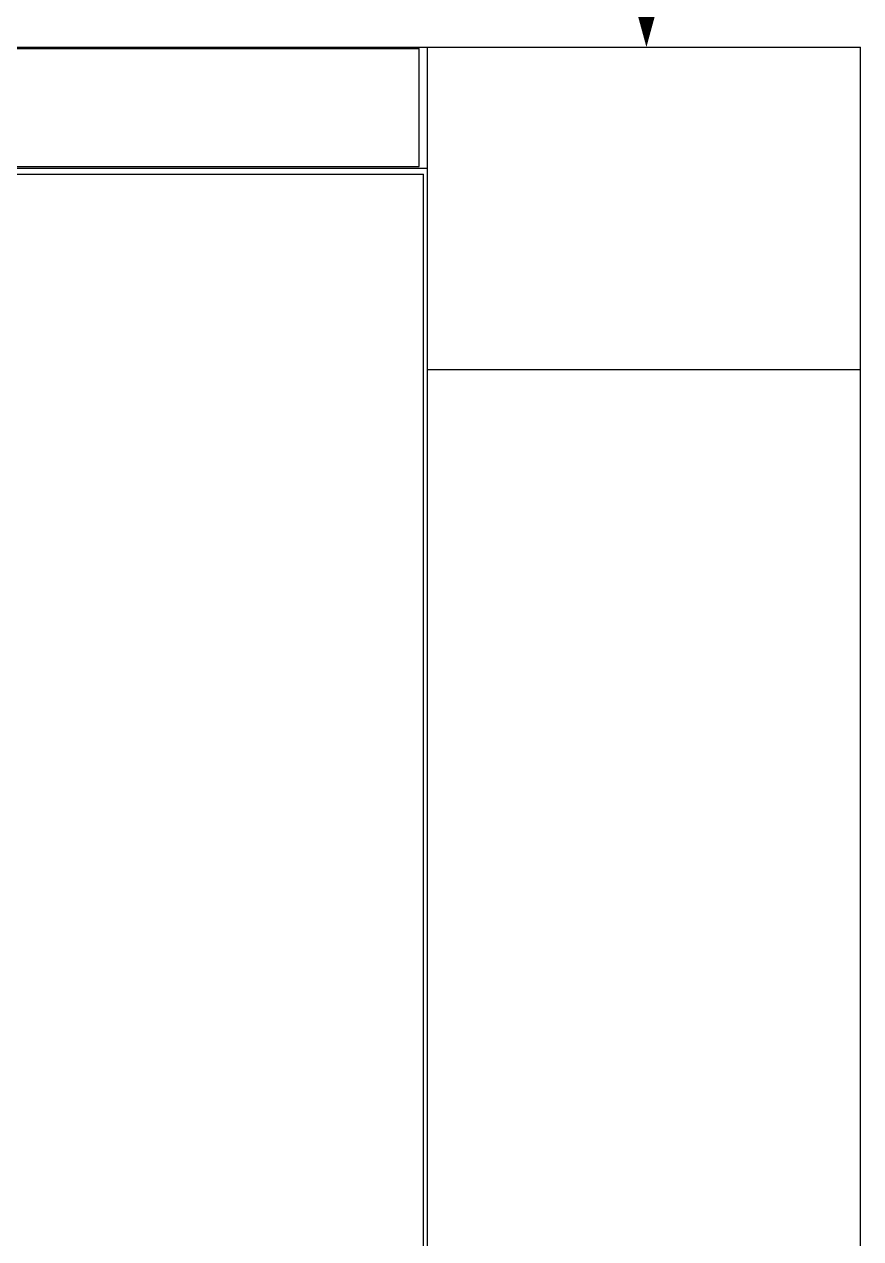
# Model space of a CAD drawing. Extents: x 431547 to 432141, y 118589 to 119430.
# Drawn here: x 431625.86 to 431632.23, y 119091.34 to 119100.6 of the extents above; entities that cross this region are included whole.
import ezdxf

# ---------------------------------------------------------------- set-up
doc = ezdxf.new("R2010")
doc.units = 0
doc.header["$LTSCALE"] = 300
doc.header["$MEASUREMENT"] = 0
doc.layers.add('1', color=7, linetype='CONTINUOUS')
doc.layers.add('И7', color=7, linetype='CONTINUOUS', lineweight=40, true_color=0x1e0a00)

msp = doc.modelspace()

# ---------------------------------------------------------------- linework, layer by layer
at = {"layer": '1'}
for p, q in [((431619.7749, 119100.4113), (431628.8653, 119100.4113)), ((431625.364, 119100.4231), (431626.2948, 119100.4231)), ((431626.2948, 119100.4231), (431626.3066, 119100.4231)), ((431626.3066, 119100.4231), (431626.3321, 119100.4231)), ((431626.3321, 119100.4231), (431626.3704, 119100.4231)), ((431626.3704, 119100.4231), (431626.4201, 119100.4231)), ((431626.4201, 119100.4231), (431626.4796, 119100.4231)), ((431626.4796, 119100.4231), (431626.5466, 119100.4231)), ((431626.5466, 119100.4231), (431626.6188, 119100.4231)), ((431626.6188, 119100.4231), (431626.6937, 119100.4231)), ((431626.6937, 119100.4231), (431626.7686, 119100.4231)), ((431626.7686, 119100.4231), (431626.8408, 119100.4231)), ((431626.8408, 119100.4231), (431626.9077, 119100.4231)), ((431626.9077, 119100.4231), (431626.9671, 119100.4231)), ((431626.9671, 119100.4231), (431627.6323, 119100.4231)), ((431626.9671, 119100.4231), (431627.0167, 119100.4231)), ((431627.0167, 119100.4231), (431627.6323, 119100.4231)), ((431627.6323, 119100.4231), (431632.2274, 119100.4231)), ((431628.8653, 119099.5137), (431628.8653, 119100.4113)), ((431628.9267, 119099.5018), (431628.9267, 119100.4231)), ((431619.7135, 119099.5018), (431628.9267, 119099.5018)), ((431619.7749, 119099.5137), (431628.8653, 119099.5137)), ((431628.9267, 119087.2175), (431628.9267, 119099.5018)), ((431619.7442, 119099.4557), (431628.896, 119099.4557)), ((431628.896, 119087.2635), (431628.896, 119099.4557)), ((431628.9267, 119097.9663), (431632.2282, 119097.9663))]:
    msp.add_line(p, q, dxfattribs=at)
at = {"layer": '1', "ltscale": 0.1}
msp.add_line((431632.2274, 119090.2879), (431632.2274, 119100.4231), dxfattribs=at)
at = {"layer": 'И7', "ltscale": 0.3}
msp.add_lwpolyline([(431630.5956, 119100.4231, 0, 1.4451, 0), (431630.5956, 119103.081, 0.9032, 0.9032, 0)], format="xyseb", dxfattribs=at)

doc.saveas('drawing.dxf')
